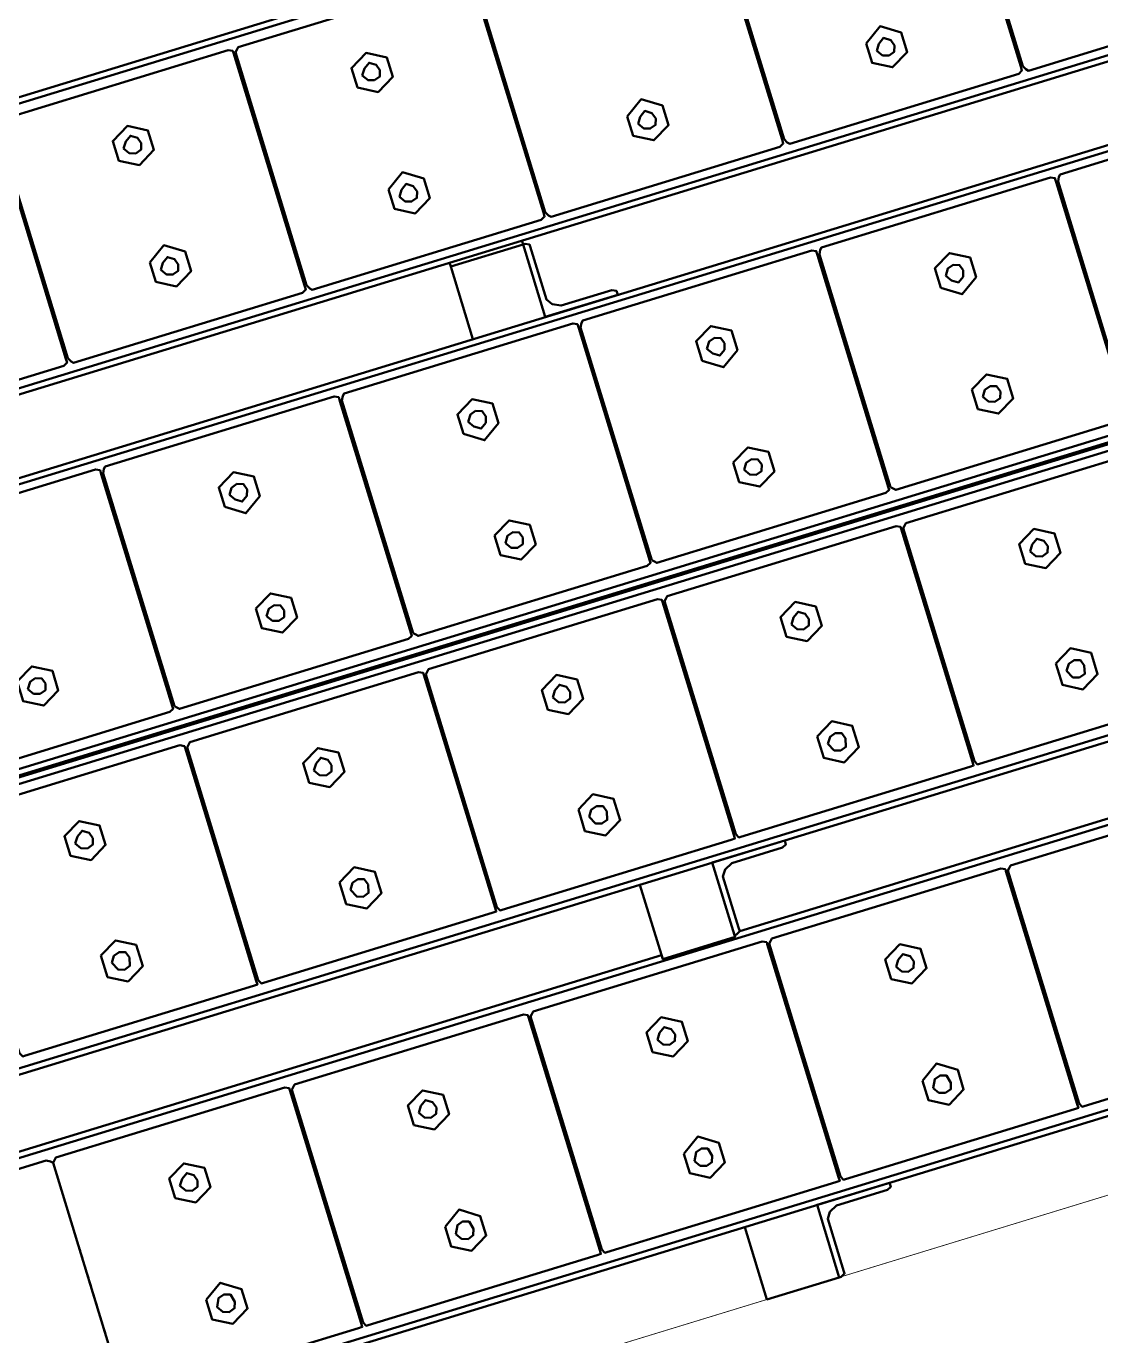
# Model space of a CAD drawing. Header units: inches. Extents: x 543393 to 2689207, y 1841861 to 9121372.
# Drawn here: x 547519.694 to 547520.405, y 1841967.262 to 1841968.128 of the extents above; entities that cross this region are included whole.
import ezdxf

# ---------------------------------------------------------------- set-up
doc = ezdxf.new("R2010")
doc.units = ezdxf.units.IN
doc.header["$MEASUREMENT"] = 0
doc.layers.add('Kich thuoc', color=8, linetype='Continuous', lineweight=18)

# ---------------------------------------------------------------- blocks, each defined once
blk = doc.blocks.new('Dan AC 220')
at = {"lineweight": 50}
for points in [[(103.23, 622.12), (28.83, 622.12), (28.83, 626.17), (28.83, 661.34), (28.83, 668.11), (3787.96, 668.11), (3787.96, 672.17), (3787.96, 958.94), (3737.91, 958.94), (3737.91, 672.17)], [(1938.83, 958.94), (1988.88, 958.94), (1988.88, 908.89)], [(78.88, 904.83), (3737.91, 904.83)], [(128.93, 908.89), (3687.86, 908.89)], [(1754.87, 883.19), (1753.51, 883.19)], [(1754.87, 881.83), (1753.51, 881.83)], [(1754.87, 879.13), (1753.51, 879.13)], [(1754.87, 877.78), (1753.51, 877.78)], [(1919.89, 883.19), (1918.54, 883.19)], [(1919.89, 881.83), (1918.54, 881.83)], [(1919.89, 879.13), (1918.54, 879.13)], [(1919.89, 877.78), (1918.54, 877.78)], [(2084.92, 883.19), (2083.57, 883.19)], [(2084.92, 881.83), (2083.57, 881.83)], [(2084.92, 879.13), (2083.57, 879.13)], [(2084.92, 877.78), (2083.57, 877.78)], [(2249.95, 883.19), (2248.6, 883.19)], [(2249.95, 881.83), (2248.6, 881.83)], [(2249.95, 879.13), (2248.6, 879.13)], [(2249.95, 877.78), (2248.6, 877.78)], [(1754.87, 871.01), (1753.51, 871.01)], [(1754.87, 869.66), (1753.51, 869.66), (1754.87, 869.66)], [(1919.89, 871.01), (1918.54, 871.01)], [(1919.89, 869.66), (1918.54, 869.66), (1919.89, 869.66)], [(2084.92, 871.01), (2083.57, 871.01)], [(2084.92, 869.66), (2083.57, 869.66), (2084.92, 869.66)], [(2249.95, 871.01), (2248.6, 871.01)], [(2249.95, 869.66), (2248.6, 869.66), (2249.95, 869.66)], [(1754.87, 865.6), (1753.51, 865.6)], [(1754.87, 861.54), (1753.51, 861.54)], [(1754.87, 861.54), (1753.51, 861.54), (1754.87, 861.54)], [(1754.87, 857.48), (1753.51, 857.48)], [(1919.89, 865.6), (1918.54, 865.6)], [(1919.89, 861.54), (1918.54, 861.54)], [(1919.89, 861.54), (1918.54, 861.54), (1919.89, 861.54)], [(1919.89, 857.48), (1918.54, 857.48)], [(2084.92, 865.6), (2083.57, 865.6)], [(2084.92, 861.54), (2083.57, 861.54)], [(2084.92, 861.54), (2083.57, 861.54), (2084.92, 861.54)], [(2084.92, 857.48), (2083.57, 857.48)], [(2249.95, 865.6), (2248.6, 865.6)], [(2249.95, 861.54), (2248.6, 861.54)], [(2249.95, 861.54), (2248.6, 861.54), (2249.95, 861.54)], [(2249.95, 857.48), (2248.6, 857.48)], [(1754.87, 850.72), (1753.51, 850.72)], [(1754.87, 849.37), (1753.51, 849.37)], [(1919.89, 850.72), (1918.54, 850.72)], [(1919.89, 849.37), (1918.54, 849.37)], [(2084.92, 850.72), (2083.57, 850.72)], [(2084.92, 849.37), (2083.57, 849.37)], [(2249.95, 850.72), (2248.6, 850.72)], [(2249.95, 849.37), (2248.6, 849.37)], [(2413.63, 849.37), (2413.63, 850.72), (2413.63, 852.07)], [(1754.87, 841.25), (1753.51, 841.25)], [(1919.89, 841.25), (1918.54, 841.25)], [(2084.92, 841.25), (2083.57, 841.25)], [(2249.95, 841.25), (2248.6, 841.25)], [(2413.63, 841.25), (2413.63, 842.61)], [(1754.87, 835.84), (1753.51, 835.84)], [(1754.87, 831.78), (1753.51, 831.78)], [(1919.89, 835.84), (1918.54, 835.84)], [(1919.89, 831.78), (1918.54, 831.78)], [(2084.92, 835.84), (2083.57, 835.84)], [(2084.92, 831.78), (2083.57, 831.78)], [(2249.95, 835.84), (2248.6, 835.84)], [(2249.95, 831.78), (2248.6, 831.78)], [(2413.63, 835.84), (2413.63, 837.19)], [(2413.63, 827.73), (2413.63, 829.08), (2413.63, 830.43), (2413.63, 831.78), (2413.63, 833.14)], [(1754.87, 830.43), (1753.51, 830.43)], [(1754.87, 829.08), (1753.51, 829.08)], [(1754.87, 827.73), (1753.51, 827.73)], [(1754.87, 825.02), (1753.51, 825.02)], [(1754.87, 823.67), (1753.51, 823.67), (1754.87, 823.67)], [(1919.89, 830.43), (1918.54, 830.43)], [(1919.89, 829.08), (1918.54, 829.08)], [(1919.89, 827.73), (1918.54, 827.73)], [(1919.89, 825.02), (1918.54, 825.02)], [(1919.89, 823.67), (1918.54, 823.67), (1919.89, 823.67)], [(2084.92, 830.43), (2083.57, 830.43)], [(2084.92, 829.08), (2083.57, 829.08)], [(2084.92, 827.73), (2083.57, 827.73)], [(2084.92, 825.02), (2083.57, 825.02)], [(2084.92, 823.67), (2083.57, 823.67), (2084.92, 823.67)], [(2249.95, 830.43), (2248.6, 830.43)], [(2249.95, 829.08), (2248.6, 829.08)], [(2249.95, 827.73), (2248.6, 827.73)], [(2249.95, 825.02), (2248.6, 825.02)], [(2249.95, 823.67), (2248.6, 823.67), (2249.95, 823.67)], [(2413.63, 823.67), (2413.63, 825.02), (2413.63, 826.37)], [(1754.87, 818.26), (1753.51, 818.26)], [(1754.87, 816.9), (1753.51, 816.9), (1754.87, 816.9)], [(1919.89, 818.26), (1918.54, 818.26)], [(1919.89, 816.9), (1918.54, 816.9), (1919.89, 816.9)], [(2084.92, 818.26), (2083.57, 818.26)], [(2084.92, 816.9), (2083.57, 816.9), (2084.92, 816.9)], [(2249.95, 818.26), (2248.6, 818.26)], [(2249.95, 816.9), (2248.6, 816.9), (2249.95, 816.9)], [(2413.63, 816.9), (2413.63, 818.26), (2413.63, 819.61)], [(2413.63, 810.14), (2413.63, 811.49), (2413.63, 812.85), (2413.63, 814.2)], [(1754.87, 812.85), (1753.51, 812.85)], [(1754.87, 811.49), (1753.51, 811.49)], [(1754.87, 810.14), (1753.51, 810.14)], [(1919.89, 812.85), (1918.54, 812.85)], [(1919.89, 811.49), (1918.54, 811.49)], [(1919.89, 810.14), (1918.54, 810.14)], [(2084.92, 812.85), (2083.57, 812.85)], [(2084.92, 811.49), (2083.57, 811.49)], [(2084.92, 810.14), (2083.57, 810.14)], [(2249.95, 812.85), (2248.6, 812.85)], [(2249.95, 811.49), (2248.6, 811.49)], [(2249.95, 810.14), (2248.6, 810.14)], [(1754.87, 800.67), (1753.51, 800.67)], [(1754.87, 799.32), (1753.51, 799.32)], [(1754.87, 797.97), (1753.51, 797.97)], [(1919.89, 800.67), (1918.54, 800.67)], [(1919.89, 799.32), (1918.54, 799.32)], [(1919.89, 797.97), (1918.54, 797.97)], [(2084.92, 800.67), (2083.57, 800.67)], [(2084.92, 799.32), (2083.57, 799.32)], [(2084.92, 797.97), (2083.57, 797.97)], [(2249.95, 800.67), (2248.6, 800.67)], [(2249.95, 799.32), (2248.6, 799.32)], [(2249.95, 797.97), (2248.6, 797.97)], [(2413.63, 797.97), (2413.63, 799.32), (2413.63, 800.67), (2413.63, 802.02)], [(1754.87, 789.85), (1753.51, 789.85), (1754.87, 789.85)], [(1754.87, 788.5), (1753.51, 788.5)], [(1919.89, 789.85), (1918.54, 789.85), (1919.89, 789.85)], [(1919.89, 788.5), (1918.54, 788.5)], [(2084.92, 789.85), (2083.57, 789.85), (2084.92, 789.85)], [(2084.92, 788.5), (2083.57, 788.5)], [(2249.95, 789.85), (2248.6, 789.85), (2249.95, 789.85)], [(2249.95, 788.5), (2248.6, 788.5)], [(2413.63, 788.5), (2413.63, 789.85), (2413.63, 791.2)], [(1754.87, 770.91), (1753.51, 770.91)], [(1919.89, 770.91), (1918.54, 770.91)], [(2084.92, 770.91), (2083.57, 770.91)], [(2249.95, 770.91), (2248.6, 770.91)], [(2413.63, 770.91), (2413.63, 772.27)], [(3737.91, 724.92), (78.88, 724.92)], [(1934.77, 720.86), (1087.99, 720.86)], [(1988.88, 672.17), (1988.88, 723.57), (1938.83, 723.57), (1938.83, 722.22)], [(2835.67, 720.86), (1988.88, 720.86)], [(3787.96, 672.17), (28.83, 672.17)], [(1754.87, 646.46), (1753.51, 646.46)], [(1754.87, 645.11), (1753.51, 645.11)], [(1754.87, 641.05), (1753.51, 641.05)], [(1919.89, 646.46), (1918.54, 646.46)], [(1919.89, 645.11), (1918.54, 645.11)], [(1919.89, 641.05), (1918.54, 641.05)], [(2084.92, 646.46), (2083.57, 646.46)], [(2084.92, 645.11), (2083.57, 645.11)], [(2084.92, 641.05), (2083.57, 641.05)], [(2249.95, 646.46), (2248.6, 646.46)], [(2249.95, 645.11), (2248.6, 645.11)], [(2249.95, 641.05), (2248.6, 641.05)], [(1754.87, 639.7), (1753.51, 639.7)], [(1754.87, 639.7), (1753.51, 639.7), (1754.87, 639.7)], [(1754.87, 634.29), (1753.51, 634.29)], [(1754.87, 632.94), (1753.51, 632.94), (1754.87, 632.94)], [(1919.89, 639.7), (1918.54, 639.7)], [(1919.89, 639.7), (1918.54, 639.7), (1919.89, 639.7)], [(1919.89, 634.29), (1918.54, 634.29)], [(1919.89, 632.94), (1918.54, 632.94), (1919.89, 632.94)], [(2084.92, 639.7), (2083.57, 639.7)], [(2084.92, 639.7), (2083.57, 639.7), (2084.92, 639.7)], [(2084.92, 634.29), (2083.57, 634.29)], [(2084.92, 632.94), (2083.57, 632.94), (2084.92, 632.94)], [(2249.95, 639.7), (2248.6, 639.7)], [(2249.95, 639.7), (2248.6, 639.7), (2249.95, 639.7)], [(2249.95, 634.29), (2248.6, 634.29)], [(2249.95, 632.94), (2248.6, 632.94), (2249.95, 632.94)], [(1754.87, 628.88), (1753.51, 628.88)], [(1754.87, 624.82), (1753.51, 624.82)], [(1754.87, 624.82), (1753.51, 624.82), (1754.87, 624.82)], [(1919.89, 628.88), (1918.54, 628.88)], [(1919.89, 624.82), (1918.54, 624.82)], [(1919.89, 624.82), (1918.54, 624.82), (1919.89, 624.82)], [(2084.92, 628.88), (2083.57, 628.88)], [(2084.92, 624.82), (2083.57, 624.82)], [(2084.92, 624.82), (2083.57, 624.82), (2084.92, 624.82)], [(2249.95, 628.88), (2248.6, 628.88)], [(2249.95, 624.82), (2248.6, 624.82)], [(2249.95, 624.82), (2248.6, 624.82), (2249.95, 624.82)], [(1754.87, 619.41), (1753.51, 619.41)], [(1754.87, 619.41), (1753.51, 619.41), (1754.87, 619.41)], [(1919.89, 619.41), (1918.54, 619.41)], [(1919.89, 619.41), (1918.54, 619.41), (1919.89, 619.41)], [(2084.92, 619.41), (2083.57, 619.41)], [(2084.92, 619.41), (2083.57, 619.41), (2084.92, 619.41)], [(2249.95, 619.41), (2248.6, 619.41)], [(2249.95, 619.41), (2248.6, 619.41), (2249.95, 619.41)], [(1754.87, 614), (1753.51, 614)], [(1754.87, 612.65), (1753.51, 612.65)], [(1919.89, 614), (1918.54, 614)], [(1919.89, 612.65), (1918.54, 612.65)], [(2084.92, 614), (2083.57, 614)], [(2084.92, 612.65), (2083.57, 612.65)], [(2249.95, 614), (2248.6, 614)], [(2249.95, 612.65), (2248.6, 612.65)], [(1754.87, 603.18), (1753.51, 603.18)], [(1754.87, 599.12), (1753.51, 599.12)], [(1919.89, 603.18), (1918.54, 603.18)], [(1919.89, 599.12), (1918.54, 599.12)], [(2084.92, 603.18), (2083.57, 603.18)], [(2084.92, 599.12), (2083.57, 599.12)], [(2249.95, 603.18), (2248.6, 603.18)], [(2249.95, 599.12), (2248.6, 599.12)], [(1754.87, 595.06), (1753.51, 595.06)], [(1754.87, 593.71), (1753.51, 593.71)], [(1754.87, 592.36), (1753.51, 592.36)], [(1754.87, 591), (1753.51, 591)], [(1919.89, 595.06), (1918.54, 595.06)], [(1919.89, 593.71), (1918.54, 593.71)], [(1919.89, 592.36), (1918.54, 592.36)], [(1919.89, 591), (1918.54, 591)], [(2084.92, 595.06), (2083.57, 595.06)], [(2084.92, 593.71), (2083.57, 593.71)], [(2084.92, 592.36), (2083.57, 592.36)], [(2084.92, 591), (2083.57, 591)], [(2249.95, 595.06), (2248.6, 595.06)], [(2249.95, 593.71), (2248.6, 593.71)], [(2249.95, 592.36), (2248.6, 592.36)], [(2249.95, 591), (2248.6, 591)], [(1754.87, 588.3), (1753.51, 588.3)], [(1754.87, 586.95), (1753.51, 586.95)], [(1754.87, 585.59), (1753.51, 585.59)], [(1754.87, 581.54), (1753.51, 581.54)], [(1919.89, 588.3), (1918.54, 588.3)], [(1919.89, 586.95), (1918.54, 586.95)], [(1919.89, 585.59), (1918.54, 585.59)], [(1919.89, 581.54), (1918.54, 581.54)], [(2084.92, 588.3), (2083.57, 588.3)], [(2084.92, 586.95), (2083.57, 586.95)], [(2084.92, 585.59), (2083.57, 585.59)], [(2084.92, 581.54), (2083.57, 581.54)], [(2249.95, 588.3), (2248.6, 588.3)], [(2249.95, 586.95), (2248.6, 586.95)], [(2249.95, 585.59), (2248.6, 585.59)], [(2249.95, 581.54), (2248.6, 581.54)], [(1754.87, 580.18), (1753.51, 580.18), (1754.87, 580.18)], [(1754.87, 576.12), (1753.51, 576.12)], [(1754.87, 574.77), (1753.51, 574.77)], [(1754.87, 573.42), (1753.51, 573.42)], [(1919.89, 580.18), (1918.54, 580.18), (1919.89, 580.18)], [(1919.89, 576.12), (1918.54, 576.12)], [(1919.89, 574.77), (1918.54, 574.77)], [(1919.89, 573.42), (1918.54, 573.42)], [(2084.92, 580.18), (2083.57, 580.18), (2084.92, 580.18)], [(2084.92, 576.12), (2083.57, 576.12)], [(2084.92, 574.77), (2083.57, 574.77)], [(2084.92, 573.42), (2083.57, 573.42)], [(2249.95, 580.18), (2248.6, 580.18), (2249.95, 580.18)], [(2249.95, 576.12), (2248.6, 576.12)], [(2249.95, 574.77), (2248.6, 574.77)], [(2249.95, 573.42), (2248.6, 573.42)], [(1754.87, 563.95), (1753.51, 563.95)], [(1919.89, 563.95), (1918.54, 563.95)], [(2084.92, 563.95), (2083.57, 563.95)], [(2249.95, 563.95), (2248.6, 563.95)], [(1754.87, 562.6), (1753.51, 562.6)], [(1754.87, 561.25), (1753.51, 561.25)], [(1919.89, 562.6), (1918.54, 562.6)], [(1919.89, 561.25), (1918.54, 561.25)], [(2084.92, 562.6), (2083.57, 562.6)], [(2084.92, 561.25), (2083.57, 561.25)], [(2249.95, 562.6), (2248.6, 562.6)], [(2249.95, 561.25), (2248.6, 561.25)], [(1754.87, 553.13), (1753.51, 553.13), (1754.87, 553.13)], [(1754.87, 551.78), (1753.51, 551.78)], [(1919.89, 553.13), (1918.54, 553.13), (1919.89, 553.13)], [(1919.89, 551.78), (1918.54, 551.78)], [(2084.92, 553.13), (2083.57, 553.13), (2084.92, 553.13)], [(2084.92, 551.78), (2083.57, 551.78)], [(2249.95, 553.13), (2248.6, 553.13), (2249.95, 553.13)], [(2249.95, 551.78), (2248.6, 551.78)], [(3787.96, 488.2), (3787.96, 485.49), (3787.96, 484.14), (28.83, 484.14), (28.83, 485.49), (28.83, 488.2), (3787.96, 488.2), (3787.96, 494.96), (3787.96, 530.13), (3787.96, 534.19), (3732.5, 534.19)], [(1754.87, 534.19), (1753.51, 534.19)], [(1919.89, 534.19), (1918.54, 534.19)], [(2084.92, 534.19), (2083.57, 534.19)], [(2249.95, 534.19), (2248.6, 534.19)], [(28.83, 478.73), (28.83, 481.44), (28.83, 482.79), (3787.96, 482.79), (3787.96, 481.44), (3787.96, 478.73), (28.83, 478.73), (28.83, 471.97), (28.83, 435.44), (28.83, 432.74), (103.23, 432.74)], [(1938.83, 482.79), (1938.83, 484.14)], [(1988.88, 482.79), (1988.88, 484.14)], [(1754.87, 455.74), (1753.51, 455.74)], [(1754.87, 454.38), (1753.51, 454.38)], [(1754.87, 451.68), (1753.51, 451.68)], [(1754.87, 450.32), (1753.51, 450.32), (1754.87, 450.32)], [(1919.89, 455.74), (1918.54, 455.74)], [(1919.89, 454.38), (1918.54, 454.38)], [(1919.89, 451.68), (1918.54, 451.68)], [(1919.89, 450.32), (1918.54, 450.32), (1919.89, 450.32)], [(2084.92, 455.74), (2083.57, 455.74)], [(2084.92, 454.38), (2083.57, 454.38)], [(2084.92, 451.68), (2083.57, 451.68)], [(2084.92, 450.32), (2083.57, 450.32), (2084.92, 450.32)], [(2249.95, 455.74), (2248.6, 455.74)], [(2249.95, 454.38), (2248.6, 454.38)], [(2249.95, 451.68), (2248.6, 451.68)], [(2249.95, 450.32), (2248.6, 450.32), (2249.95, 450.32)], [(1754.87, 448.97), (1753.51, 448.97)], [(1754.87, 444.91), (1753.51, 444.91)], [(1754.87, 443.56), (1753.51, 443.56)], [(1754.87, 442.21), (1753.51, 442.21)], [(1919.89, 448.97), (1918.54, 448.97)], [(1919.89, 444.91), (1918.54, 444.91)], [(1919.89, 443.56), (1918.54, 443.56)], [(1919.89, 442.21), (1918.54, 442.21)], [(2084.92, 448.97), (2083.57, 448.97)], [(2084.92, 444.91), (2083.57, 444.91)], [(2084.92, 443.56), (2083.57, 443.56)], [(2084.92, 442.21), (2083.57, 442.21)], [(2249.95, 448.97), (2248.6, 448.97)], [(2249.95, 444.91), (2248.6, 444.91)], [(2249.95, 443.56), (2248.6, 443.56)], [(2249.95, 442.21), (2248.6, 442.21)], [(1754.87, 438.15), (1753.51, 438.15)], [(1754.87, 434.09), (1753.51, 434.09)], [(1754.87, 434.09), (1753.51, 434.09), (1754.87, 434.09)], [(1919.89, 438.15), (1918.54, 438.15)], [(1919.89, 434.09), (1918.54, 434.09)], [(1919.89, 434.09), (1918.54, 434.09), (1919.89, 434.09)], [(2084.92, 438.15), (2083.57, 438.15)], [(2084.92, 434.09), (2083.57, 434.09)], [(2084.92, 434.09), (2083.57, 434.09), (2084.92, 434.09)], [(2249.95, 438.15), (2248.6, 438.15)], [(2249.95, 434.09), (2248.6, 434.09)], [(2249.95, 434.09), (2248.6, 434.09), (2249.95, 434.09)], [(1754.87, 430.03), (1753.51, 430.03), (1754.87, 430.03)], [(1754.87, 428.68), (1753.51, 428.68)], [(1919.89, 430.03), (1918.54, 430.03), (1919.89, 430.03)], [(1919.89, 428.68), (1918.54, 428.68)], [(2084.92, 430.03), (2083.57, 430.03), (2084.92, 430.03)], [(2084.92, 428.68), (2083.57, 428.68)], [(2249.95, 430.03), (2248.6, 430.03), (2249.95, 430.03)], [(2249.95, 428.68), (2248.6, 428.68)], [(1754.87, 417.86), (1753.51, 417.86)], [(1754.87, 416.51), (1753.51, 416.51)], [(1919.89, 417.86), (1918.54, 417.86)], [(1919.89, 416.51), (1918.54, 416.51)], [(2084.92, 417.86), (2083.57, 417.86)], [(2084.92, 416.51), (2083.57, 416.51)], [(2249.95, 417.86), (2248.6, 417.86)], [(2249.95, 416.51), (2248.6, 416.51)], [(1754.87, 413.8), (1753.51, 413.8)], [(1754.87, 409.74), (1753.51, 409.74)], [(1919.89, 413.8), (1918.54, 413.8)], [(1919.89, 409.74), (1918.54, 409.74)], [(2084.92, 413.8), (2083.57, 413.8)], [(2084.92, 409.74), (2083.57, 409.74)], [(2249.95, 413.8), (2248.6, 413.8)], [(2249.95, 409.74), (2248.6, 409.74)], [(1589.84, 404.33), (1588.48, 404.33)], [(1589.84, 401.63), (1588.48, 401.63)], [(1754.87, 404.33), (1753.51, 404.33)], [(1754.87, 401.63), (1753.51, 401.63)], [(1919.89, 404.33), (1918.54, 404.33)], [(1919.89, 401.63), (1918.54, 401.63)], [(2084.92, 404.33), (2083.57, 404.33)], [(2084.92, 401.63), (2083.57, 401.63)], [(2249.95, 404.33), (2248.6, 404.33)], [(2249.95, 401.63), (2248.6, 401.63)], [(1589.84, 397.57), (1588.48, 397.57)], [(1589.84, 396.22), (1588.48, 396.22), (1589.84, 396.22)], [(1589.84, 392.16), (1588.48, 392.16)], [(1589.84, 390.81), (1588.48, 390.81)], [(1754.87, 397.57), (1753.51, 397.57)], [(1754.87, 396.22), (1753.51, 396.22), (1754.87, 396.22)], [(1754.87, 392.16), (1753.51, 392.16)], [(1754.87, 390.81), (1753.51, 390.81)], [(1919.89, 397.57), (1918.54, 397.57)], [(1919.89, 396.22), (1918.54, 396.22), (1919.89, 396.22)], [(1919.89, 392.16), (1918.54, 392.16)], [(1919.89, 390.81), (1918.54, 390.81)], [(2084.92, 397.57), (2083.57, 397.57)], [(2084.92, 396.22), (2083.57, 396.22), (2084.92, 396.22)], [(2084.92, 392.16), (2083.57, 392.16)], [(2084.92, 390.81), (2083.57, 390.81)], [(2249.95, 397.57), (2248.6, 397.57)], [(2249.95, 396.22), (2248.6, 396.22), (2249.95, 396.22)], [(2249.95, 392.16), (2248.6, 392.16)], [(2249.95, 390.81), (2248.6, 390.81)], [(1589.84, 389.45), (1588.48, 389.45)], [(1589.84, 385.4), (1588.48, 385.4)], [(1589.84, 384.04), (1588.48, 384.04), (1589.84, 384.04)], [(1754.87, 389.45), (1753.51, 389.45)], [(1754.87, 385.4), (1753.51, 385.4)], [(1754.87, 384.04), (1753.51, 384.04), (1754.87, 384.04)], [(1919.89, 389.45), (1918.54, 389.45)], [(1919.89, 385.4), (1918.54, 385.4)], [(1919.89, 384.04), (1918.54, 384.04), (1919.89, 384.04)], [(2084.92, 389.45), (2083.57, 389.45)], [(2084.92, 385.4), (2083.57, 385.4)], [(2084.92, 384.04), (2083.57, 384.04), (2084.92, 384.04)], [(2249.95, 389.45), (2248.6, 389.45)], [(2249.95, 385.4), (2248.6, 385.4)], [(2249.95, 384.04), (2248.6, 384.04), (2249.95, 384.04)], [(1589.84, 379.98), (1588.48, 379.98)], [(1589.84, 378.63), (1588.48, 378.63)], [(1589.84, 373.22), (1588.48, 373.22)], [(1754.87, 379.98), (1753.51, 379.98)], [(1754.87, 378.63), (1753.51, 378.63)], [(1754.87, 373.22), (1753.51, 373.22)], [(1919.89, 379.98), (1918.54, 379.98)], [(1919.89, 378.63), (1918.54, 378.63)], [(1919.89, 373.22), (1918.54, 373.22)], [(2084.92, 379.98), (2083.57, 379.98)], [(2084.92, 378.63), (2083.57, 378.63)], [(2084.92, 373.22), (2083.57, 373.22)], [(2249.95, 379.98), (2248.6, 379.98)], [(2249.95, 378.63), (2248.6, 378.63)], [(2249.95, 373.22), (2248.6, 373.22)], [(1589.84, 371.87), (1588.48, 371.87), (1589.84, 371.87)], [(1589.84, 367.81), (1588.48, 367.81)], [(1589.84, 366.46), (1588.48, 366.46)], [(1754.87, 371.87), (1753.51, 371.87), (1754.87, 371.87)], [(1754.87, 367.81), (1753.51, 367.81)], [(1754.87, 366.46), (1753.51, 366.46)], [(1919.89, 371.87), (1918.54, 371.87), (1919.89, 371.87)], [(1919.89, 367.81), (1918.54, 367.81)], [(1919.89, 366.46), (1918.54, 366.46)], [(2084.92, 371.87), (2083.57, 371.87), (2084.92, 371.87)], [(2084.92, 367.81), (2083.57, 367.81)], [(2084.92, 366.46), (2083.57, 366.46)], [(2249.95, 371.87), (2248.6, 371.87), (2249.95, 371.87)], [(2249.95, 367.81), (2248.6, 367.81)], [(2249.95, 366.46), (2248.6, 366.46)], [(1589.84, 362.4), (1588.48, 362.4), (1589.84, 362.4)], [(1589.84, 361.05), (1588.48, 361.05)], [(1754.87, 362.4), (1753.51, 362.4), (1754.87, 362.4)], [(1754.87, 361.05), (1753.51, 361.05)], [(1919.89, 362.4), (1918.54, 362.4), (1919.89, 362.4)], [(1919.89, 361.05), (1918.54, 361.05)], [(2084.92, 362.4), (2083.57, 362.4), (2084.92, 362.4)], [(2084.92, 361.05), (2083.57, 361.05)], [(2249.95, 362.4), (2248.6, 362.4), (2249.95, 362.4)], [(2249.95, 361.05), (2248.6, 361.05)], [(3732.5, 344.81), (3787.96, 344.81), (3787.96, 340.76), (3787.96, 305.59), (3787.96, 298.82), (28.83, 298.82), (28.83, 294.77), (28.83, 3.94), (78.88, 3.94), (78.88, 294.77)], [(1589.84, 344.81), (1588.48, 344.81)], [(1754.87, 344.81), (1753.51, 344.81)], [(1919.89, 344.81), (1918.54, 344.81)], [(2084.92, 344.81), (2083.57, 344.81)], [(2249.95, 344.81), (2248.6, 344.81)], [(28.83, 294.77), (3787.96, 294.77)], [(1988.88, 244.72), (1988.88, 294.77)], [(1988.88, 242.01), (1988.88, 244.72), (1938.83, 244.72), (1938.83, 242.01)], [(78.88, 242.01), (3737.91, 242.01)], [(78.88, 237.95), (3737.91, 237.95)], [(1589.84, 216.31), (1588.48, 216.31)], [(1589.84, 214.96), (1588.48, 214.96)], [(1589.84, 212.25), (1588.48, 212.25)], [(1589.84, 210.9), (1588.48, 210.9)], [(1754.87, 216.31), (1753.51, 216.31)], [(1754.87, 214.96), (1753.51, 214.96)], [(1754.87, 212.25), (1753.51, 212.25)], [(1754.87, 210.9), (1753.51, 210.9)], [(1919.89, 216.31), (1918.54, 216.31)], [(1919.89, 214.96), (1918.54, 214.96)], [(1919.89, 212.25), (1918.54, 212.25)], [(1919.89, 210.9), (1918.54, 210.9)], [(2084.92, 216.31), (2083.57, 216.31)], [(2084.92, 214.96), (2083.57, 214.96)], [(2084.92, 212.25), (2083.57, 212.25)], [(2084.92, 210.9), (2083.57, 210.9)], [(2249.95, 216.31), (2248.6, 216.31)], [(2249.95, 214.96), (2248.6, 214.96)], [(2249.95, 212.25), (2248.6, 212.25)], [(2249.95, 210.9), (2248.6, 210.9)], [(1589.84, 204.13), (1588.48, 204.13)], [(1589.84, 202.78), (1588.48, 202.78), (1589.84, 202.78)], [(1754.87, 204.13), (1753.51, 204.13)], [(1754.87, 202.78), (1753.51, 202.78), (1754.87, 202.78)], [(1919.89, 204.13), (1918.54, 204.13)], [(1919.89, 202.78), (1918.54, 202.78), (1919.89, 202.78)], [(2084.92, 204.13), (2083.57, 204.13)], [(2084.92, 202.78), (2083.57, 202.78), (2084.92, 202.78)], [(2249.95, 204.13), (2248.6, 204.13)], [(2249.95, 202.78), (2248.6, 202.78), (2249.95, 202.78)], [(1754.87, 198.72), (1753.51, 198.72)], [(1754.87, 194.67), (1753.51, 194.67)], [(1754.87, 194.67), (1753.51, 194.67), (1754.87, 194.67)], [(1754.87, 190.61), (1753.51, 190.61), (1754.87, 190.61)], [(1919.89, 198.72), (1918.54, 198.72)], [(1919.89, 194.67), (1918.54, 194.67)], [(1919.89, 194.67), (1918.54, 194.67), (1919.89, 194.67)], [(1919.89, 190.61), (1918.54, 190.61), (1919.89, 190.61)], [(2084.92, 198.72), (2083.57, 198.72)], [(2084.92, 194.67), (2083.57, 194.67)], [(2084.92, 194.67), (2083.57, 194.67), (2084.92, 194.67)], [(2084.92, 190.61), (2083.57, 190.61), (2084.92, 190.61)], [(2249.95, 198.72), (2248.6, 198.72)], [(2249.95, 194.67), (2248.6, 194.67)], [(2249.95, 194.67), (2248.6, 194.67), (2249.95, 194.67)], [(2249.95, 190.61), (2248.6, 190.61), (2249.95, 190.61)], [(1754.87, 189.26), (1753.51, 189.26)], [(1754.87, 183.84), (1753.51, 183.84)], [(1754.87, 182.49), (1753.51, 182.49)], [(1919.89, 189.26), (1918.54, 189.26)], [(1919.89, 183.84), (1918.54, 183.84)], [(1919.89, 182.49), (1918.54, 182.49)], [(2084.92, 189.26), (2083.57, 189.26)], [(2084.92, 183.84), (2083.57, 183.84)], [(2084.92, 182.49), (2083.57, 182.49)], [(2249.95, 189.26), (2248.6, 189.26)], [(2249.95, 183.84), (2248.6, 183.84)], [(2249.95, 182.49), (2248.6, 182.49)], [(1754.87, 174.38), (1753.51, 174.38)], [(1919.89, 174.38), (1918.54, 174.38)], [(2084.92, 174.38), (2083.57, 174.38)], [(2249.95, 174.38), (2248.6, 174.38)], [(1754.87, 168.96), (1753.51, 168.96)], [(1754.87, 164.91), (1753.51, 164.91)], [(1919.89, 168.96), (1918.54, 168.96)], [(1919.89, 164.91), (1918.54, 164.91)], [(2084.92, 168.96), (2083.57, 168.96)], [(2084.92, 164.91), (2083.57, 164.91)], [(2249.95, 168.96), (2248.6, 168.96)], [(2249.95, 164.91), (2248.6, 164.91)], [(1754.87, 163.55), (1753.51, 163.55)], [(1754.87, 162.2), (1753.51, 162.2), (1754.87, 162.2)], [(1754.87, 158.14), (1753.51, 158.14)], [(1754.87, 156.79), (1753.51, 156.79), (1754.87, 156.79)], [(1919.89, 163.55), (1918.54, 163.55)], [(1919.89, 162.2), (1918.54, 162.2), (1919.89, 162.2)], [(1919.89, 158.14), (1918.54, 158.14)], [(1919.89, 156.79), (1918.54, 156.79), (1919.89, 156.79)], [(2084.92, 163.55), (2083.57, 163.55)], [(2084.92, 162.2), (2083.57, 162.2), (2084.92, 162.2)], [(2084.92, 158.14), (2083.57, 158.14)], [(2084.92, 156.79), (2083.57, 156.79), (2084.92, 156.79)], [(2249.95, 163.55), (2248.6, 163.55)], [(2249.95, 162.2), (2248.6, 162.2), (2249.95, 162.2)], [(2249.95, 158.14), (2248.6, 158.14)], [(2249.95, 156.79), (2248.6, 156.79), (2249.95, 156.79)], [(1754.87, 152.73), (1753.51, 152.73)], [(1919.89, 152.73), (1918.54, 152.73)], [(1919.89, 150.03), (1918.54, 150.03), (1919.89, 150.03)], [(2084.92, 152.73), (2083.57, 152.73)], [(2084.92, 150.03), (2083.57, 150.03), (2084.92, 150.03)], [(2249.95, 152.73), (2248.6, 152.73)], [(2249.95, 150.03), (2248.6, 150.03), (2249.95, 150.03)], [(1919.89, 145.97), (1918.54, 145.97)], [(1919.89, 144.62), (1918.54, 144.62)], [(1919.89, 143.26), (1918.54, 143.26)], [(2084.92, 145.97), (2083.57, 145.97)], [(2084.92, 144.62), (2083.57, 144.62)], [(2084.92, 143.26), (2083.57, 143.26)], [(2249.95, 145.97), (2248.6, 145.97)], [(2249.95, 144.62), (2248.6, 144.62)], [(2249.95, 143.26), (2248.6, 143.26)], [(1919.89, 133.79), (1918.54, 133.79)], [(1919.89, 132.44), (1918.54, 132.44)], [(1919.89, 131.09), (1918.54, 131.09)], [(2084.92, 133.79), (2083.57, 133.79)], [(2084.92, 132.44), (2083.57, 132.44)], [(2084.92, 131.09), (2083.57, 131.09)], [(1919.89, 122.97), (1918.54, 122.97), (1919.89, 122.97)], [(1919.89, 121.62), (1918.54, 121.62)], [(2084.92, 122.97), (2083.57, 122.97), (2084.92, 122.97)], [(2084.92, 121.62), (2083.57, 121.62)], [(1919.89, 104.04), (1918.54, 104.04)], [(2084.92, 104.04), (2083.57, 104.04)], [(3737.91, 58.04), (78.88, 58.04)], [(3687.86, 53.99), (128.93, 53.99)]]:
    blk.add_lwpolyline(points, dxfattribs=at)
for points in [[(28.83, 958.94), (3787.96, 958.94), (3787.96, 3.94), (28.83, 3.94)], [(28.83, 3.94), (3788.83, 3.94), (3788.83, 958.94), (28.83, 958.94)]]:
    blk.add_lwpolyline(points, close=True)
for points in [[(1934.77, 956.23), (1934.77, 957.58), (1937.48, 958.94), (1938.83, 958.94), (1938.83, 908.89), (1888.78, 908.89), (1888.78, 910.24), (1888.78, 911.59), (1891.49, 912.94), (1926.66, 912.94), (1932.07, 915.65), (1934.77, 919.71)], [(1753.51, 895.36), (1752.16, 898.07), (1750.81, 898.07), (1592.54, 898.07), (1589.84, 898.07), (1589.84, 895.36), (1589.84, 734.39), (1589.84, 733.04), (1592.54, 731.68), (1750.81, 731.68), (1752.16, 733.04), (1753.51, 734.39)], [(1918.54, 895.36), (1917.19, 898.07), (1915.84, 898.07), (1757.57, 898.07), (1754.87, 898.07), (1754.87, 895.36), (1754.87, 734.39), (1754.87, 733.04), (1757.57, 731.68), (1915.84, 731.68), (1917.19, 733.04), (1918.54, 734.39)], [(2083.57, 895.36), (2082.22, 898.07), (2080.86, 898.07), (1922.6, 898.07), (1919.89, 898.07), (1919.89, 895.36), (1919.89, 734.39), (1919.89, 733.04), (1922.6, 731.68), (2080.86, 731.68), (2082.22, 733.04), (2083.57, 734.39)], [(2248.6, 895.36), (2247.25, 898.07), (2245.89, 898.07), (2087.63, 898.07), (2084.92, 898.07), (2084.92, 895.36), (2084.92, 734.39), (2084.92, 733.04), (2087.63, 731.68), (2245.89, 731.68), (2247.25, 733.04), (2248.6, 734.39)], [(2413.63, 895.36), (2412.27, 898.07), (2410.92, 898.07), (2252.66, 898.07), (2249.95, 898.07), (2249.95, 895.36), (2249.95, 734.39), (2249.95, 733.04), (2252.66, 731.68), (2410.92, 731.68), (2412.27, 733.04), (2413.63, 734.39)], [(2578.65, 895.36), (2577.3, 898.07), (2574.6, 898.07), (2417.68, 898.07), (2414.98, 898.07), (2413.63, 895.36), (2413.63, 734.39), (2414.98, 733.04), (2417.68, 731.68), (2574.6, 731.68), (2577.3, 733.04), (2578.65, 734.39)], [(1753.51, 876.42), (1754.87, 876.42)], [(1918.54, 876.42), (1919.89, 876.42)], [(2083.57, 876.42), (2084.92, 876.42)], [(2248.6, 876.42), (2249.95, 876.42)], [(1848.2, 850.72), (1848.2, 864.25), (1836.03, 871.01), (1823.85, 864.25), (1823.85, 850.72), (1836.03, 842.61)], [(2013.23, 850.72), (2013.23, 864.25), (2001.06, 871.01), (1988.88, 864.25), (1988.88, 850.72), (2001.06, 842.61)], [(2178.26, 850.72), (2178.26, 864.25), (2166.08, 871.01), (2153.91, 864.25), (2153.91, 850.72), (2166.08, 842.61)], [(2343.29, 850.72), (2343.29, 864.25), (2331.11, 871.01), (2318.94, 864.25), (2318.94, 850.72), (2331.11, 842.61)], [(1842.79, 857.48), (1840.09, 861.54), (1836.03, 862.9), (1831.97, 861.54), (1830.62, 857.48), (1831.97, 852.07), (1836.03, 850.72), (1840.09, 852.07)], [(2007.82, 857.48), (2005.11, 861.54), (2001.06, 862.9), (1997, 861.54), (1995.64, 857.48), (1997, 852.07), (2001.06, 850.72), (2005.11, 852.07)], [(2172.85, 857.48), (2170.14, 861.54), (2166.08, 862.9), (2162.03, 861.54), (2160.67, 857.48), (2162.03, 852.07), (2166.08, 850.72), (2170.14, 852.07)], [(2337.88, 857.48), (2335.17, 861.54), (2331.11, 862.9), (2327.05, 861.54), (2325.7, 857.48), (2327.05, 852.07), (2331.11, 850.72), (2335.17, 852.07)], [(1753.51, 856.13), (1754.87, 856.13)], [(1918.54, 856.13), (1919.89, 856.13)], [(2083.57, 856.13), (2084.92, 856.13)], [(2248.6, 856.13), (2249.95, 856.13)], [(1753.51, 843.96), (1754.87, 843.96)], [(1918.54, 843.96), (1919.89, 843.96)], [(2083.57, 843.96), (2084.92, 843.96)], [(2248.6, 843.96), (2249.95, 843.96)], [(2413.63, 845.31), (2413.63, 843.96)], [(1753.51, 806.08), (1754.87, 806.08)], [(1918.54, 806.08), (1919.89, 806.08)], [(2083.57, 806.08), (2084.92, 806.08)], [(2248.6, 806.08), (2249.95, 806.08)], [(2413.63, 807.44), (2413.63, 806.08)], [(1753.51, 793.91), (1754.87, 793.91)], [(1918.54, 793.91), (1919.89, 793.91)], [(2083.57, 793.91), (2084.92, 793.91)], [(2248.6, 793.91), (2249.95, 793.91)], [(2413.63, 795.26), (2413.63, 793.91)], [(1848.2, 780.38), (1848.2, 766.85), (1836.03, 760.09), (1823.85, 766.85), (1823.85, 780.38), (1836.03, 787.14)], [(2013.23, 780.38), (2013.23, 766.85), (2001.06, 760.09), (1988.88, 766.85), (1988.88, 780.38), (2001.06, 787.14)], [(2178.26, 780.38), (2178.26, 766.85), (2166.08, 760.09), (2153.91, 766.85), (2153.91, 780.38), (2166.08, 787.14)], [(2343.29, 780.38), (2343.29, 766.85), (2331.11, 760.09), (2318.94, 766.85), (2318.94, 780.38), (2331.11, 787.14)], [(1842.79, 773.62), (1840.09, 777.68), (1836.03, 779.03), (1831.97, 777.68), (1830.62, 773.62), (1831.97, 769.56), (1836.03, 766.85), (1840.09, 769.56)], [(2007.82, 773.62), (2005.11, 777.68), (2001.06, 779.03), (1997, 777.68), (1995.64, 773.62), (1997, 769.56), (2001.06, 766.85), (2005.11, 769.56)], [(2172.85, 773.62), (2170.14, 777.68), (2166.08, 779.03), (2162.03, 777.68), (2160.67, 773.62), (2162.03, 769.56), (2166.08, 766.85), (2170.14, 769.56)], [(2337.88, 773.62), (2335.17, 777.68), (2331.11, 779.03), (2327.05, 777.68), (2325.7, 773.62), (2327.05, 769.56), (2331.11, 766.85), (2335.17, 769.56)], [(1934.77, 718.16), (1934.77, 720.86), (1937.48, 722.22), (1938.83, 722.22), (1938.83, 672.17), (1888.78, 672.17), (1888.78, 674.87), (1891.49, 676.22), (1926.66, 676.22), (1932.07, 678.93), (1934.77, 682.99)], [(1753.51, 658.64), (1752.16, 661.34), (1750.81, 661.34), (1592.54, 661.34), (1589.84, 661.34), (1589.84, 658.64), (1589.84, 497.67), (1589.84, 496.32), (1592.54, 494.96), (1750.81, 494.96), (1752.16, 496.32), (1753.51, 497.67)], [(1918.54, 658.64), (1917.19, 661.34), (1915.84, 661.34), (1757.57, 661.34), (1754.87, 661.34), (1754.87, 658.64), (1754.87, 497.67), (1754.87, 496.32), (1757.57, 494.96), (1915.84, 494.96), (1917.19, 496.32), (1918.54, 497.67)], [(2083.57, 658.64), (2082.22, 661.34), (2080.86, 661.34), (1922.6, 661.34), (1919.89, 661.34), (1919.89, 658.64), (1919.89, 497.67), (1919.89, 496.32), (1922.6, 494.96), (2080.86, 494.96), (2082.22, 496.32), (2083.57, 497.67)], [(2248.6, 658.64), (2247.25, 661.34), (2245.89, 661.34), (2087.63, 661.34), (2084.92, 661.34), (2084.92, 658.64), (2084.92, 497.67), (2084.92, 496.32), (2087.63, 494.96), (2245.89, 494.96), (2247.25, 496.32), (2248.6, 497.67)], [(2413.63, 658.64), (2412.27, 661.34), (2410.92, 661.34), (2252.66, 661.34), (2249.95, 661.34), (2249.95, 658.64), (2249.95, 497.67), (2249.95, 496.32), (2252.66, 494.96), (2410.92, 494.96), (2412.27, 496.32), (2413.63, 497.67)], [(1683.17, 612.65), (1683.17, 627.53), (1671, 634.29), (1658.82, 627.53), (1658.82, 612.65), (1671, 605.88)], [(1848.2, 612.65), (1848.2, 627.53), (1836.03, 634.29), (1823.85, 627.53), (1823.85, 612.65), (1836.03, 605.88)], [(2013.23, 612.65), (2013.23, 627.53), (2001.06, 634.29), (1988.88, 627.53), (1988.88, 612.65), (2001.06, 605.88)], [(2178.26, 612.65), (2178.26, 627.53), (2166.08, 634.29), (2153.91, 627.53), (2153.91, 612.65), (2166.08, 605.88)], [(2343.29, 612.65), (2343.29, 627.53), (2331.11, 634.29), (2318.94, 627.53), (2318.94, 612.65), (2331.11, 605.88)], [(1677.76, 619.41), (1675.06, 624.82), (1671, 626.17), (1666.94, 624.82), (1665.59, 619.41), (1666.94, 615.35), (1671, 614), (1675.06, 615.35)], [(1842.79, 619.41), (1840.09, 624.82), (1836.03, 626.17), (1831.97, 624.82), (1830.62, 619.41), (1831.97, 615.35), (1836.03, 614), (1840.09, 615.35)], [(2007.82, 619.41), (2005.11, 624.82), (2001.06, 626.17), (1997, 624.82), (1995.64, 619.41), (1997, 615.35), (2001.06, 614), (2005.11, 615.35)], [(2172.85, 619.41), (2170.14, 624.82), (2166.08, 626.17), (2162.03, 624.82), (2160.67, 619.41), (2162.03, 615.35), (2166.08, 614), (2170.14, 615.35)], [(2337.88, 619.41), (2335.17, 624.82), (2331.11, 626.17), (2327.05, 624.82), (2325.7, 619.41), (2327.05, 615.35), (2331.11, 614), (2335.17, 615.35)], [(1753.51, 607.24), (1754.87, 607.24)], [(1918.54, 607.24), (1919.89, 607.24)], [(2083.57, 607.24), (2084.92, 607.24)], [(2248.6, 607.24), (2249.95, 607.24)], [(1753.51, 569.36), (1754.87, 569.36)], [(1918.54, 569.36), (1919.89, 569.36)], [(2083.57, 569.36), (2084.92, 569.36)], [(2248.6, 569.36), (2249.95, 569.36)], [(1753.51, 557.19), (1754.87, 557.19)], [(1918.54, 557.19), (1919.89, 557.19)], [(2083.57, 557.19), (2084.92, 557.19)], [(2248.6, 557.19), (2249.95, 557.19)], [(1683.17, 543.66), (1683.17, 530.13), (1671, 523.37), (1658.82, 530.13), (1658.82, 543.66), (1671, 550.42)], [(1848.2, 543.66), (1848.2, 530.13), (1836.03, 523.37), (1823.85, 530.13), (1823.85, 543.66), (1836.03, 550.42)], [(2013.23, 543.66), (2013.23, 530.13), (2001.06, 523.37), (1988.88, 530.13), (1988.88, 543.66), (2001.06, 550.42)], [(2178.26, 543.66), (2178.26, 530.13), (2166.08, 523.37), (2153.91, 530.13), (2153.91, 543.66), (2166.08, 550.42)], [(2343.29, 543.66), (2343.29, 530.13), (2331.11, 523.37), (2318.94, 530.13), (2318.94, 543.66), (2331.11, 550.42)], [(1677.76, 536.9), (1675.06, 540.95), (1671, 542.31), (1666.94, 540.95), (1665.59, 536.9), (1666.94, 532.84), (1671, 530.13), (1675.06, 532.84)], [(1842.79, 536.9), (1840.09, 540.95), (1836.03, 542.31), (1831.97, 540.95), (1830.62, 536.9), (1831.97, 532.84), (1836.03, 530.13), (1840.09, 532.84)], [(2007.82, 536.9), (2005.11, 540.95), (2001.06, 542.31), (1997, 540.95), (1995.64, 536.9), (1997, 532.84), (2001.06, 530.13), (2005.11, 532.84)], [(2172.85, 536.9), (2170.14, 540.95), (2166.08, 542.31), (2162.03, 540.95), (2160.67, 536.9), (2162.03, 532.84), (2166.08, 530.13), (2170.14, 532.84)], [(2337.88, 536.9), (2335.17, 540.95), (2331.11, 542.31), (2327.05, 540.95), (2325.7, 536.9), (2327.05, 532.84), (2331.11, 530.13), (2335.17, 532.84)], [(1588.48, 469.26), (1587.13, 470.61), (1585.78, 471.97), (1427.51, 471.97), (1424.81, 470.61), (1424.81, 469.26), (1424.81, 308.29), (1424.81, 305.59), (1427.51, 304.23), (1585.78, 304.23), (1587.13, 305.59), (1588.48, 308.29)], [(1753.51, 469.26), (1752.16, 470.61), (1750.81, 471.97), (1592.54, 471.97), (1589.84, 470.61), (1589.84, 469.26), (1589.84, 308.29), (1589.84, 305.59), (1592.54, 304.23), (1750.81, 304.23), (1752.16, 305.59), (1753.51, 308.29)], [(1918.54, 469.26), (1917.19, 470.61), (1915.84, 471.97), (1757.57, 471.97), (1754.87, 470.61), (1754.87, 469.26), (1754.87, 308.29), (1754.87, 305.59), (1757.57, 304.23), (1915.84, 304.23), (1917.19, 305.59), (1918.54, 308.29)], [(2083.57, 469.26), (2082.22, 470.61), (2080.86, 471.97), (1922.6, 471.97), (1919.89, 470.61), (1919.89, 469.26), (1919.89, 308.29), (1919.89, 305.59), (1922.6, 304.23), (2080.86, 304.23), (2082.22, 305.59), (2083.57, 308.29)], [(2248.6, 469.26), (2247.25, 470.61), (2245.89, 471.97), (2087.63, 471.97), (2084.92, 470.61), (2084.92, 469.26), (2084.92, 308.29), (2084.92, 305.59), (2087.63, 304.23), (2245.89, 304.23), (2247.25, 305.59), (2248.6, 308.29)], [(2413.63, 469.26), (2412.27, 470.61), (2410.92, 471.97), (2252.66, 471.97), (2249.95, 470.61), (2249.95, 469.26), (2249.95, 308.29), (2249.95, 305.59), (2252.66, 304.23), (2410.92, 304.23), (2412.27, 305.59), (2413.63, 308.29)], [(1683.17, 423.27), (1683.17, 436.8), (1671, 443.56), (1658.82, 436.8), (1658.82, 423.27), (1671, 416.51)], [(1848.2, 423.27), (1848.2, 436.8), (1836.03, 443.56), (1823.85, 436.8), (1823.85, 423.27), (1836.03, 416.51)], [(2013.23, 423.27), (2013.23, 436.8), (2001.06, 443.56), (1988.88, 436.8), (1988.88, 423.27), (2001.06, 416.51)], [(2178.26, 423.27), (2178.26, 436.8), (2166.08, 443.56), (2153.91, 436.8), (2153.91, 423.27), (2166.08, 416.51)], [(2343.29, 423.27), (2343.29, 436.8), (2331.11, 443.56), (2318.94, 436.8), (2318.94, 423.27), (2331.11, 416.51)], [(1677.76, 430.03), (1675.06, 434.09), (1671, 435.44), (1666.94, 434.09), (1665.59, 430.03), (1666.94, 425.98), (1671, 424.62), (1675.06, 425.98)], [(1842.79, 430.03), (1840.09, 434.09), (1836.03, 435.44), (1831.97, 434.09), (1830.62, 430.03), (1831.97, 425.98), (1836.03, 424.62), (1840.09, 425.98)], [(2007.82, 430.03), (2005.11, 434.09), (2001.06, 435.44), (1997, 434.09), (1995.64, 430.03), (1997, 425.98), (2001.06, 424.62), (2005.11, 425.98)], [(2172.85, 430.03), (2170.14, 434.09), (2166.08, 435.44), (2162.03, 434.09), (2160.67, 430.03), (2162.03, 425.98), (2166.08, 424.62), (2170.14, 425.98)], [(2337.88, 430.03), (2335.17, 434.09), (2331.11, 435.44), (2327.05, 434.09), (2325.7, 430.03), (2327.05, 425.98), (2331.11, 424.62), (2335.17, 425.98)], [(1753.51, 423.27), (1754.87, 423.27)], [(1918.54, 423.27), (1919.89, 423.27)], [(2083.57, 423.27), (2084.92, 423.27)], [(2248.6, 423.27), (2249.95, 423.27)], [(1588.48, 402.98), (1589.84, 402.98)], [(1753.51, 402.98), (1754.87, 402.98)], [(1918.54, 402.98), (1919.89, 402.98)], [(2083.57, 402.98), (2084.92, 402.98)], [(2248.6, 402.98), (2249.95, 402.98)], [(1683.17, 352.93), (1683.17, 339.4), (1671, 332.64), (1658.82, 339.4), (1658.82, 352.93), (1671, 361.05)], [(1848.2, 352.93), (1848.2, 339.4), (1836.03, 332.64), (1823.85, 339.4), (1823.85, 352.93), (1836.03, 361.05)], [(2013.23, 352.93), (2013.23, 339.4), (2001.06, 332.64), (1988.88, 339.4), (1988.88, 352.93), (2001.06, 361.05)], [(2178.26, 352.93), (2178.26, 339.4), (2166.08, 332.64), (2153.91, 339.4), (2153.91, 352.93), (2166.08, 361.05)], [(1677.76, 346.17), (1675.06, 350.23), (1671, 352.93), (1666.94, 350.23), (1665.59, 346.17), (1666.94, 342.11), (1671, 340.76), (1675.06, 342.11)], [(1842.79, 346.17), (1840.09, 350.23), (1836.03, 352.93), (1831.97, 350.23), (1830.62, 346.17), (1831.97, 342.11), (1836.03, 340.76), (1840.09, 342.11)], [(2007.82, 346.17), (2005.11, 350.23), (2001.06, 352.93), (1997, 350.23), (1995.64, 346.17), (1997, 342.11), (2001.06, 340.76), (2005.11, 342.11)], [(2172.85, 346.17), (2170.14, 350.23), (2166.08, 352.93), (2162.03, 350.23), (2160.67, 346.17), (2162.03, 342.11), (2166.08, 340.76), (2170.14, 342.11)], [(1891.49, 290.71), (1888.78, 292.06), (1888.78, 293.41), (1888.78, 294.77), (1938.83, 294.77), (1938.83, 244.72), (1937.48, 244.72), (1934.77, 246.07), (1934.77, 247.42), (1934.77, 283.94), (1932.07, 288), (1926.66, 290.71)], [(1588.48, 228.48), (1587.13, 231.19), (1585.78, 232.54), (1427.51, 232.54), (1424.81, 231.19), (1424.81, 228.48), (1424.81, 67.51), (1424.81, 66.16), (1427.51, 64.81), (1585.78, 64.81), (1587.13, 66.16), (1588.48, 67.51)], [(1753.51, 228.48), (1752.16, 231.19), (1750.81, 232.54), (1592.54, 232.54), (1589.84, 231.19), (1589.84, 228.48), (1589.84, 67.51), (1589.84, 66.16), (1592.54, 64.81), (1750.81, 64.81), (1752.16, 66.16), (1753.51, 67.51)], [(1918.54, 228.48), (1917.19, 231.19), (1915.84, 232.54), (1757.57, 232.54), (1754.87, 231.19), (1754.87, 228.48), (1754.87, 67.51), (1754.87, 66.16), (1757.57, 64.81), (1915.84, 64.81), (1917.19, 66.16), (1918.54, 67.51)], [(2083.57, 228.48), (2082.22, 231.19), (2080.86, 232.54), (1922.6, 232.54), (1919.89, 231.19), (1919.89, 228.48), (1919.89, 67.51), (1919.89, 66.16), (1922.6, 64.81), (2080.86, 64.81), (2082.22, 66.16), (2083.57, 67.51)], [(2248.6, 228.48), (2247.25, 231.19), (2245.89, 232.54), (2087.63, 232.54), (2084.92, 231.19), (2084.92, 228.48), (2084.92, 67.51), (2084.92, 66.16), (2087.63, 64.81), (2245.89, 64.81), (2247.25, 66.16), (2248.6, 67.51)], [(2413.63, 228.48), (2412.27, 231.19), (2410.92, 232.54), (2252.66, 232.54), (2249.95, 231.19), (2249.95, 228.48), (2249.95, 67.51), (2249.95, 66.16), (2252.66, 64.81), (2410.92, 64.81), (2412.27, 66.16), (2413.63, 67.51)], [(1588.48, 209.55), (1589.84, 209.55)], [(1753.51, 209.55), (1754.87, 209.55)], [(1918.54, 209.55), (1919.89, 209.55)], [(2083.57, 209.55), (2084.92, 209.55)], [(2248.6, 209.55), (2249.95, 209.55)], [(1683.17, 183.84), (1683.17, 197.37), (1671, 204.13), (1658.82, 197.37), (1658.82, 183.84), (1671, 175.73)], [(1848.2, 183.84), (1848.2, 197.37), (1836.03, 204.13), (1823.85, 197.37), (1823.85, 183.84), (1836.03, 175.73)], [(2013.23, 183.84), (2013.23, 197.37), (2001.06, 204.13), (1988.88, 197.37), (1988.88, 183.84), (2001.06, 175.73)], [(2178.26, 183.84), (2178.26, 197.37), (2166.08, 204.13), (2153.91, 197.37), (2153.91, 183.84), (2166.08, 175.73)], [(1677.76, 190.61), (1675.06, 194.67), (1671, 196.02), (1666.94, 194.67), (1665.59, 190.61), (1666.94, 186.55), (1671, 183.84), (1675.06, 186.55)], [(1842.79, 190.61), (1840.09, 194.67), (1836.03, 196.02), (1831.97, 194.67), (1830.62, 190.61), (1831.97, 186.55), (1836.03, 183.84), (1840.09, 186.55)], [(2007.82, 190.61), (2005.11, 194.67), (2001.06, 196.02), (1997, 194.67), (1995.64, 190.61), (1997, 186.55), (2001.06, 183.84), (2005.11, 186.55)], [(2172.85, 190.61), (2170.14, 194.67), (2166.08, 196.02), (2162.03, 194.67), (2160.67, 190.61), (2162.03, 186.55), (2166.08, 183.84), (2170.14, 186.55)], [(1753.51, 177.08), (1754.87, 177.08)], [(1918.54, 177.08), (1919.89, 177.08)], [(2083.57, 177.08), (2084.92, 177.08)], [(2248.6, 177.08), (2249.95, 177.08)], [(1918.54, 139.21), (1919.89, 139.21)], [(2083.57, 139.21), (2084.92, 139.21)], [(2248.6, 139.21), (2249.95, 139.21)], [(1918.54, 127.03), (1919.89, 127.03)], [(2083.57, 127.03), (2084.92, 127.03)], [(2013.23, 113.5), (2013.23, 99.98), (2001.06, 93.21), (1988.88, 99.98), (1988.88, 113.5), (2001.06, 120.27)], [(2178.26, 113.5), (2178.26, 99.98), (2166.08, 93.21), (2153.91, 99.98), (2153.91, 113.5), (2166.08, 120.27)], [(2007.82, 106.74), (2005.11, 110.8), (2001.06, 112.15), (1997, 110.8), (1995.64, 106.74), (1997, 102.68), (2001.06, 99.98), (2005.11, 102.68)], [(2172.85, 106.74), (2170.14, 110.8), (2166.08, 112.15), (2162.03, 110.8), (2160.67, 106.74), (2162.03, 102.68), (2166.08, 99.98), (2170.14, 102.68)]]:
    blk.add_lwpolyline(points, close=True, dxfattribs=at)
blk = doc.blocks.new('NDK1')
blk.add_blockref('Dan AC 220', (240604.38, 56712.7))

msp = doc.modelspace()

# ---------------------------------------------------------------- block references
at = {"layer": 'Kich thuoc', "xscale": 0.001, "yscale": 0.001, "zscale": 0.001, "rotation": 197.0123114188912}
msp.add_blockref('NDK1', (547735.28829, 1842093.41127), dxfattribs=at)

doc.saveas('drawing.dxf')
